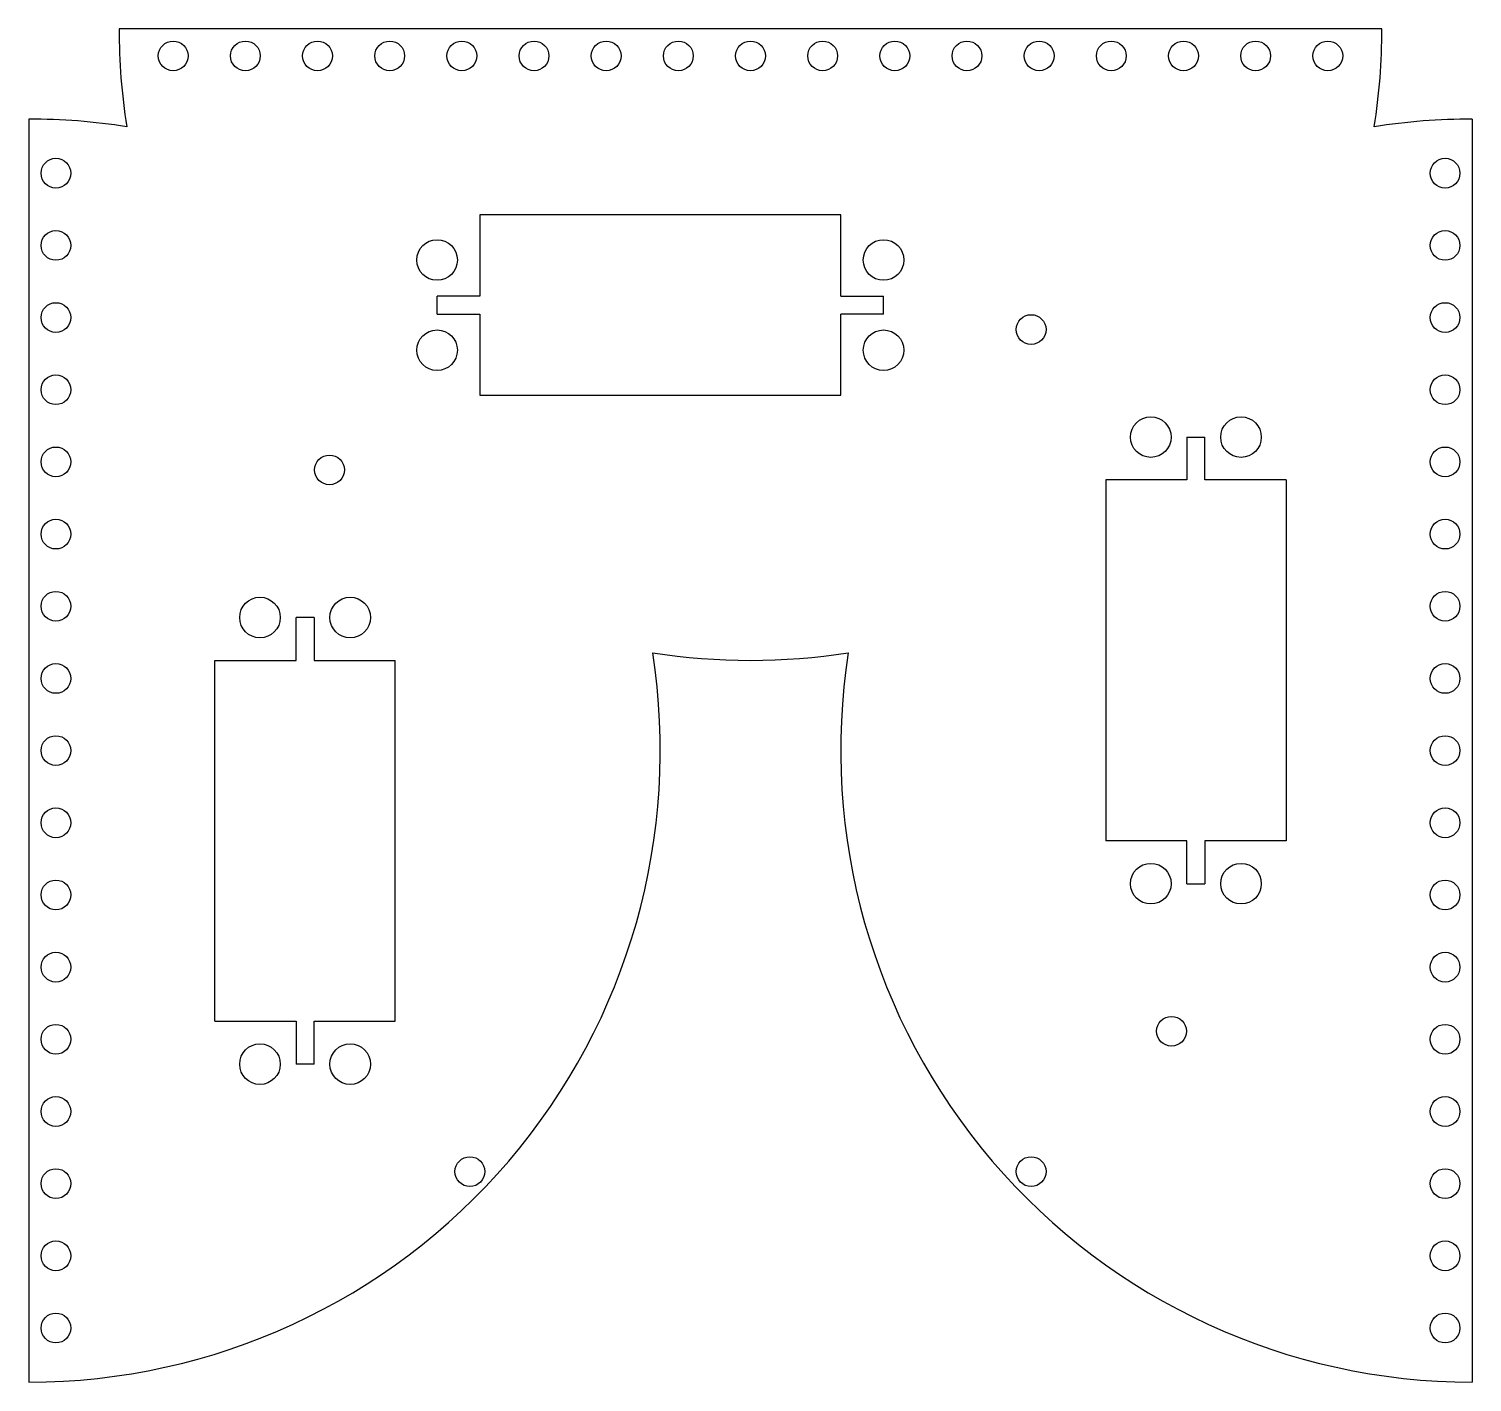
# Model space of a CAD drawing. Header units: millimetres. Extents: x -80 to 80, y -150 to 0.
import ezdxf

# ---------------------------------------------------------------- set-up
doc = ezdxf.new("R2010")
doc.units = ezdxf.units.MM

msp = doc.modelspace()

# ---------------------------------------------------------------- linework, layer by layer
at = {"color": 7, "linetype": 'Continuous', "lineweight": 25}
for p, q in [((70, 0), (-70, 0)), ((-80, -10), (-80, -150)), ((80, -10), (80, -150)), ((-30, -20.62), (-30, -29.62)), ((10, -20.62), (-30, -20.62)), ((10, -29.62), (10, -20.62)), ((-34.75, -31.62), (-34.75, -29.62)), ((-30, -29.62), (-34.75, -29.62)), ((10, -29.62), (14.75, -29.62)), ((14.75, -31.62), (14.75, -29.62)), ((-34.75, -31.62), (-30, -31.62)), ((-30, -31.62), (-30, -40.62)), ((14.75, -31.62), (10, -31.62)), ((10, -40.62), (10, -31.62)), ((-30, -40.62), (10, -40.62)), ((48.38, -45.25), (48.38, -50)), ((48.38, -45.25), (50.38, -45.25)), ((50.38, -50), (50.38, -45.25)), ((39.38, -50), (39.38, -90)), ((48.38, -50), (39.38, -50)), ((59.38, -50), (50.38, -50)), ((59.38, -50), (59.38, -90)), ((-50.38, -70), (-50.38, -65.25)), ((-48.38, -65.25), (-50.38, -65.25)), ((-48.38, -65.25), (-48.38, -70)), ((-59.38, -110), (-59.38, -70)), ((-59.38, -70), (-50.38, -70)), ((-48.38, -70), (-39.38, -70)), ((-39.38, -110), (-39.38, -70)), ((48.38, -90), (39.38, -90)), ((48.38, -94.75), (48.38, -90)), ((59.38, -90), (50.38, -90)), ((50.38, -90), (50.38, -94.75)), ((48.38, -94.75), (50.38, -94.75)), ((-59.38, -110), (-50.38, -110)), ((-50.38, -110), (-50.38, -114.75)), ((-48.38, -114.75), (-48.38, -110)), ((-48.38, -110), (-39.38, -110)), ((-48.38, -114.75), (-50.38, -114.75))]:
    msp.add_line(p, q, dxfattribs=at)
for centre, radius in [((-64, -3), 1.65), ((-56, -3), 1.65), ((-48, -3), 1.65), ((-40, -3), 1.65), ((-32, -3), 1.65), ((-24, -3), 1.65), ((-16, -3), 1.65), ((-8, -3), 1.65), ((0, -3), 1.65), ((8, -3), 1.65), ((16, -3), 1.65), ((24, -3), 1.65), ((32, -3), 1.65), ((40, -3), 1.65), ((48, -3), 1.65), ((56, -3), 1.65), ((64, -3), 1.65), ((-77, -16), 1.65), ((77, -16), 1.65), ((-77, -24), 1.65), ((77, -24), 1.65), ((-34.75, -25.62), 2.25), ((14.75, -25.62), 2.25), ((-77, -32), 1.65), ((77, -32), 1.65), ((31.11, -33.33), 1.65), ((-34.75, -35.62), 2.25), ((14.75, -35.62), 2.25), ((-77, -40), 1.65), ((77, -40), 1.65), ((44.38, -45.25), 2.25), ((54.38, -45.25), 2.25), ((-77, -48), 1.65), ((77, -48), 1.65), ((-46.67, -48.89), 1.65), ((-77, -56), 1.65), ((77, -56), 1.65), ((-77, -64), 1.65), ((77, -64), 1.65), ((-54.38, -65.25), 2.25), ((-44.38, -65.25), 2.25), ((-77, -72), 1.65), ((77, -72), 1.65), ((-77, -80), 1.65), ((77, -80), 1.65), ((-77, -88), 1.65), ((77, -88), 1.65), ((44.38, -94.75), 2.25), ((54.38, -94.75), 2.25), ((-77, -96), 1.65), ((77, -96), 1.65), ((-77, -104), 1.65), ((77, -104), 1.65), ((-77, -112), 1.65), ((46.67, -111.11), 1.65), ((77, -112), 1.65), ((-54.38, -114.75), 2.25), ((-44.38, -114.75), 2.25), ((-77, -120), 1.65), ((77, -120), 1.65), ((-77, -128), 1.65), ((-31.11, -126.67), 1.65), ((31.11, -126.67), 1.65), ((77, -128), 1.65), ((-77, -136), 1.65), ((77, -136), 1.65), ((-77, -144), 1.65), ((77, -144), 1.65)]:
    msp.add_circle(centre, radius, dxfattribs=at)
for centre, start, end in [((0, 0), 180, 188.9129), ((0, 0), 351.0871, 0), ((-80, -80), 81.0871, 90), ((80, -80), 90, 98.9129), ((-80, -80), 270, 8.9129), ((0, 0), 261.0871, 278.9129), ((80, -80), 171.0871, 270)]:
    msp.add_arc(centre, 70, start, end, dxfattribs=at)

doc.saveas('drawing.dxf')
